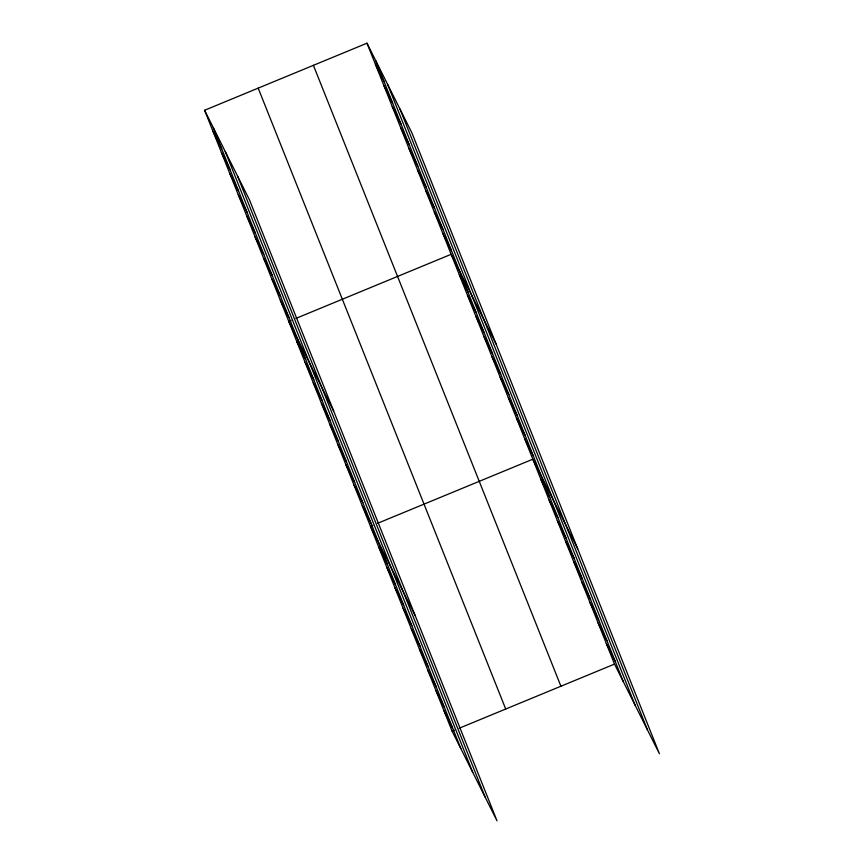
<?xml version="1.0" encoding="UTF-8"?>
<svg xmlns="http://www.w3.org/2000/svg" width="864" height="864" viewBox="0 0 864 864"><rect width="100%" height="100%" fill="white"/><g stroke="black" fill="none" stroke-linecap="round" stroke-linejoin="round"><path stroke-width="1.3" d="M204.595 110.268L249.48 199.908L497.005 820.8L452.11 731.16L204.595 110.268L366.995 43.2L411.89 132.84L659.405 753.732L614.52 664.092L366.995 43.2M291.136 320.382L288.749 321.365L333.634 411.005M295.898 318.416L451.159 254.308L496.044 343.948M372.816 525.28L370.429 526.262L415.314 615.902M377.579 523.314L532.84 459.205L577.724 548.834M452.11 731.16L454.496 730.177M459.259 728.212L614.52 664.092M375.419 64.314L384.124 81.691M383.832 85.417L392.537 102.805M392.245 106.531L400.95 123.919M400.658 127.645L409.363 145.022M409.082 148.748L417.787 166.136M417.496 169.862L426.2 187.25M425.909 190.976L434.614 208.354M434.322 212.08L443.027 229.468M442.735 233.194L451.451 250.582M459.324 274.795L468.029 292.183M467.489 295.283L476.194 312.671M475.664 315.77L484.369 333.158M483.829 336.258L492.534 353.646M491.994 356.756L500.699 374.134M500.17 377.244L508.874 394.621M508.334 397.732L517.039 415.12M516.499 418.219L525.204 435.607M524.664 438.707L533.369 456.095M541.004 479.693L549.709 497.07M549.169 500.18L557.874 517.568M557.345 520.668L566.05 538.056M565.51 541.156L574.214 558.544M573.674 561.643L582.379 579.031M581.85 582.142L590.555 599.519M590.015 602.629L598.72 620.006M598.18 623.117L606.884 640.505M606.344 643.604L615.049 660.992M213.008 131.371L221.713 148.759M221.422 152.485L230.137 169.873M229.846 173.599L238.55 190.976M238.259 194.702L246.964 212.09M246.672 215.816L255.377 233.204M255.085 236.93L263.79 254.308M263.509 258.034L272.214 275.422M271.922 279.148L280.627 296.536M280.336 300.262L289.04 317.65M296.924 341.863L305.629 359.24M305.089 362.351L313.794 379.739M313.254 382.838L321.959 400.226M321.419 403.326L330.124 420.714M329.594 423.814L338.299 441.202M337.759 444.312L346.464 461.689M345.924 464.8L354.629 482.177M354.1 485.287L362.804 502.675M362.264 505.775L370.969 523.163M378.605 546.75L387.31 564.138M386.77 567.248L395.474 584.626M394.934 587.736L403.639 605.124M403.099 608.224L411.804 625.612M411.275 628.711L419.98 646.099M419.44 649.199L428.144 666.587M427.604 669.697L436.309 687.074M435.78 690.185L444.485 707.562M443.945 710.672L452.65 728.06M399.946 108.994L647.46 729.886M387.644 84.424L635.159 705.326M375.71 60.588L623.225 681.48M313.405 65.329L560.92 686.232M258.185 88.139L505.71 709.031M237.546 176.062L485.06 796.954M225.245 151.492L472.759 772.394M213.3 127.645L460.814 748.548"/></g></svg>
